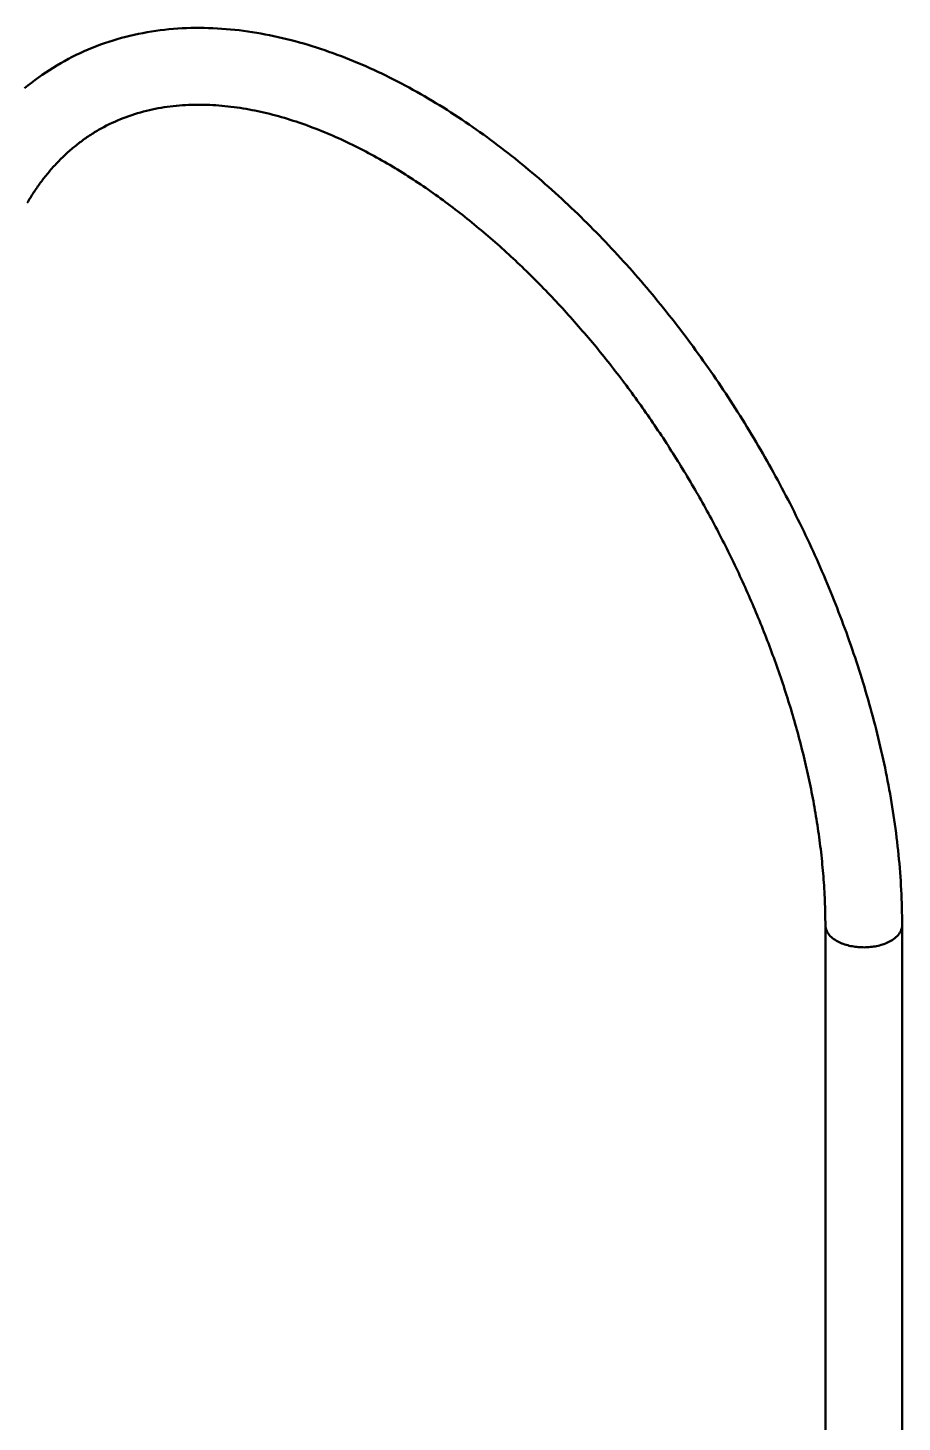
# Model space of a CAD drawing. Header units: millimetres. Extents: x 0 to 594, y 0 to 420.
# Drawn here: x 490.18 to 519.11, y 286.59 to 332.7 of the extents above; entities that cross this region are included whole.
import ezdxf

# ---------------------------------------------------------------- set-up
doc = ezdxf.new("R2010")
doc.units = ezdxf.units.MM
doc.layers.add('01-VISIBLE', color=7, linetype='CONTINUOUS', lineweight=50)

msp = doc.modelspace()

# ---------------------------------------------------------------- linework, layer by layer
at = {"layer": '01-VISIBLE'}
for p, q in [((516.568, 283.628), (516.568, 303.027)), ((519.108, 239.068), (519.108, 303.027))]:
    msp.add_line(p, q, dxfattribs=at)
for points in [[(490.074, 330.704), (490.187, 330.796), (490.301, 330.886), (490.417, 330.974), (490.534, 331.06), (490.653, 331.144), (490.773, 331.226), (490.895, 331.306), (491.018, 331.384), (491.142, 331.46), (491.268, 331.533), (491.395, 331.605), (491.523, 331.674), (491.652, 331.741), (491.782, 331.806), (491.914, 331.868), (492.046, 331.928), (492.18, 331.986), (492.314, 332.042), (492.45, 332.095), (492.586, 332.146), (492.723, 332.195), (492.861, 332.242), (493, 332.286), (493.139, 332.328), (493.279, 332.367), (493.42, 332.405), (493.561, 332.44), (493.703, 332.472), (493.845, 332.503), (493.988, 332.531), (494.131, 332.557), (494.275, 332.581), (494.419, 332.602), (494.563, 332.622), (494.708, 332.639), (494.852, 332.654), (494.997, 332.667), (495.143, 332.678), (495.288, 332.686), (495.433, 332.693), (495.579, 332.698), (495.724, 332.7), (495.87, 332.701), (496.015, 332.699), (496.161, 332.696), (496.306, 332.69), (496.452, 332.683), (496.597, 332.674), (496.742, 332.663), (496.887, 332.65), (497.032, 332.636), (497.177, 332.62), (497.321, 332.602), (497.465, 332.582), (497.609, 332.56), (497.753, 332.537), (497.896, 332.512), (498.039, 332.486), (498.182, 332.458), (498.325, 332.428), (498.467, 332.397), (498.609, 332.365), (498.75, 332.331), (498.891, 332.295), (499.032, 332.258), (499.173, 332.22), (499.313, 332.18), (499.452, 332.139), (499.591, 332.096), (499.73, 332.052), (499.869, 332.007), (500.007, 331.961), (500.144, 331.913), (500.281, 331.864), (500.418, 331.814), (500.554, 331.763), (500.69, 331.71), (500.825, 331.656), (500.96, 331.602), (501.094, 331.546), (501.228, 331.489), (501.362, 331.43), (501.494, 331.371), (501.627, 331.311), (501.759, 331.25), (501.89, 331.187), (502.022, 331.124), (502.152, 331.06), (502.282, 330.994), (502.412, 330.928), (502.541, 330.861), (502.669, 330.793), (502.798, 330.724), (502.925, 330.654), (503.052, 330.583), (503.179, 330.511), (503.305, 330.438), (503.431, 330.365), (503.556, 330.291), (503.681, 330.216), (503.805, 330.14), (503.929, 330.063), (504.052, 329.986), (504.175, 329.907), (504.297, 329.828), (504.418, 329.748), (504.54, 329.668), (504.66, 329.587), (504.781, 329.505), (504.901, 329.422), (505.02, 329.339), (505.139, 329.254), (505.257, 329.17), (505.375, 329.084), (505.492, 328.998), (505.609, 328.911), (505.725, 328.824), (505.841, 328.736), (505.956, 328.647), (506.071, 328.558), (506.186, 328.468), (506.3, 328.377), (506.413, 328.286), (506.526, 328.194), (506.639, 328.102), (506.751, 328.009), (506.862, 327.915), (506.973, 327.821), (507.084, 327.726), (507.194, 327.631), (507.303, 327.536), (507.413, 327.439), (507.521, 327.342), (507.629, 327.245), (507.737, 327.147), (507.844, 327.049), (507.951, 326.95), (508.058, 326.85), (508.163, 326.75), (508.269, 326.65), (508.374, 326.549), (508.478, 326.448), (508.582, 326.346), (508.685, 326.244), (508.788, 326.141), (508.891, 326.037), (508.993, 325.934), (509.095, 325.829), (509.196, 325.725), (509.297, 325.62), (509.397, 325.514), (509.497, 325.408), (509.596, 325.302), (509.695, 325.195), (509.793, 325.088), (509.891, 324.98), (509.989, 324.872), (510.086, 324.763), (510.182, 324.654), (510.278, 324.545), (510.374, 324.435), (510.469, 324.325), (510.564, 324.215), (510.658, 324.104), (510.752, 323.992), (510.845, 323.881), (510.938, 323.769), (511.03, 323.656), (511.122, 323.543), (511.214, 323.43), (511.305, 323.317), (511.395, 323.203), (511.485, 323.088), (511.575, 322.974), (511.664, 322.859), (511.753, 322.743), (511.841, 322.628), (511.929, 322.511), (512.016, 322.395), (512.103, 322.278), (512.19, 322.161), (512.276, 322.044), (512.361, 321.926), (512.446, 321.808), (512.531, 321.689), (512.615, 321.571), (512.699, 321.452), (512.782, 321.332), (512.865, 321.212), (512.947, 321.092), (513.029, 320.972), (513.11, 320.851), (513.191, 320.73), (513.272, 320.609), (513.352, 320.487), (513.431, 320.366), (513.51, 320.243), (513.589, 320.121), (513.667, 319.998), (513.745, 319.875), (513.822, 319.752), (513.899, 319.628), (513.975, 319.504), (514.051, 319.38), (514.126, 319.255), (514.201, 319.13), (514.275, 319.005), (514.349, 318.88), (514.422, 318.754), (514.495, 318.628), (514.568, 318.502), (514.64, 318.375), (514.711, 318.249), (514.782, 318.122), (514.853, 317.994), (514.923, 317.867), (514.993, 317.739), (515.062, 317.611), (515.13, 317.482), (515.199, 317.354), (515.266, 317.225), (515.333, 317.096), (515.4, 316.966), (515.466, 316.837), (515.532, 316.707), (515.597, 316.577), (515.662, 316.446), (515.726, 316.316), (515.79, 316.185), (515.853, 316.054), (515.915, 315.922), (515.978, 315.791), (516.039, 315.659), (516.1, 315.527), (516.161, 315.394), (516.221, 315.262), (516.281, 315.129), (516.34, 314.996), (516.398, 314.863), (516.456, 314.729), (516.514, 314.596), (516.571, 314.462), (516.627, 314.328), (516.683, 314.193), (516.739, 314.059), (516.794, 313.924), (516.848, 313.789), (516.902, 313.653), (516.955, 313.518), (517.008, 313.382), (517.06, 313.246), (517.111, 313.11), (517.162, 312.974), (517.213, 312.838), (517.263, 312.701), (517.312, 312.564), (517.361, 312.427), (517.409, 312.289), (517.457, 312.152), (517.504, 312.014), (517.55, 311.876), (517.596, 311.738), (517.642, 311.6), (517.686, 311.461), (517.73, 311.323), (517.774, 311.184), (517.817, 311.045), (517.859, 310.905), (517.901, 310.766), (517.942, 310.626), (517.983, 310.486), (518.023, 310.347), (518.062, 310.206), (518.1, 310.066), (518.138, 309.926), (518.176, 309.785), (518.212, 309.644), (518.249, 309.503), (518.284, 309.362), (518.319, 309.22), (518.353, 309.079), (518.386, 308.937), (518.419, 308.795), (518.451, 308.654), (518.483, 308.511), (518.513, 308.369), (518.543, 308.227), (518.573, 308.084), (518.601, 307.941), (518.629, 307.799), (518.656, 307.656), (518.683, 307.512), (518.709, 307.369), (518.734, 307.226), (518.758, 307.082), (518.782, 306.939), (518.804, 306.795), (518.826, 306.651), (518.848, 306.507), (518.868, 306.363), (518.888, 306.219), (518.907, 306.074), (518.925, 305.93), (518.942, 305.786), (518.959, 305.641), (518.975, 305.496), (518.989, 305.351), (519.003, 305.207), (519.017, 305.062), (519.029, 304.917), (519.041, 304.771), (519.051, 304.626), (519.061, 304.481), (519.07, 304.336), (519.078, 304.19), (519.085, 304.045), (519.091, 303.9), (519.096, 303.754), (519.101, 303.609), (519.104, 303.463), (519.106, 303.318), (519.108, 303.172), (519.108, 303.027)], [(516.568, 303.027), (516.568, 303.127), (516.567, 303.228), (516.566, 303.329), (516.564, 303.429), (516.562, 303.53), (516.559, 303.63), (516.556, 303.731), (516.552, 303.832), (516.547, 303.932), (516.543, 304.033), (516.537, 304.133), (516.531, 304.234), (516.525, 304.334), (516.518, 304.434), (516.511, 304.535), (516.503, 304.635), (516.495, 304.735), (516.487, 304.836), (516.478, 304.936), (516.468, 305.036), (516.458, 305.136), (516.448, 305.236), (516.437, 305.337), (516.426, 305.437), (516.414, 305.536), (516.402, 305.636), (516.389, 305.736), (516.376, 305.836), (516.363, 305.936), (516.349, 306.036), (516.335, 306.135), (516.32, 306.235), (516.305, 306.334), (516.29, 306.434), (516.274, 306.533), (516.258, 306.632), (516.241, 306.732), (516.224, 306.831), (516.207, 306.93), (516.189, 307.029), (516.171, 307.128), (516.152, 307.227), (516.134, 307.326), (516.114, 307.425), (516.095, 307.523), (516.075, 307.622), (516.054, 307.721), (516.033, 307.819), (516.012, 307.917), (515.991, 308.016), (515.969, 308.114), (515.947, 308.212), (515.924, 308.31), (515.901, 308.408), (515.878, 308.506), (515.855, 308.604), (515.831, 308.702), (515.806, 308.799), (515.782, 308.897), (515.757, 308.995), (515.732, 309.092), (515.706, 309.189), (515.68, 309.287), (515.654, 309.384), (515.627, 309.481), (515.6, 309.578), (515.573, 309.675), (515.545, 309.771), (515.517, 309.868), (515.489, 309.965), (515.461, 310.061), (515.432, 310.158), (515.403, 310.254), (515.373, 310.35), (515.343, 310.446), (515.313, 310.542), (515.283, 310.638), (515.252, 310.734), (515.221, 310.83), (515.19, 310.926), (515.158, 311.021), (515.126, 311.117), (515.094, 311.212), (515.061, 311.307), (515.028, 311.402), (514.995, 311.497), (514.962, 311.592), (514.928, 311.687), (514.894, 311.782), (514.86, 311.876), (514.825, 311.971), (514.79, 312.065), (514.755, 312.16), (514.72, 312.254), (514.684, 312.348), (514.648, 312.442), (514.612, 312.536), (514.575, 312.629), (514.538, 312.723), (514.501, 312.817), (514.464, 312.91), (514.426, 313.003), (514.388, 313.097), (514.35, 313.19), (514.311, 313.283), (514.272, 313.376), (514.233, 313.468), (514.194, 313.561), (514.154, 313.653), (514.114, 313.746), (514.074, 313.838), (514.034, 313.93), (513.993, 314.022), (513.952, 314.114), (513.911, 314.206), (513.869, 314.298), (513.828, 314.389), (513.786, 314.481), (513.743, 314.572), (513.701, 314.663), (513.658, 314.754), (513.615, 314.845), (513.572, 314.936), (513.528, 315.027), (513.484, 315.118), (513.44, 315.208), (513.396, 315.298), (513.351, 315.389), (513.306, 315.479), (513.261, 315.569), (513.216, 315.658), (513.17, 315.748), (513.124, 315.838), (513.078, 315.927), (513.032, 316.016), (512.985, 316.106), (512.938, 316.195), (512.891, 316.284), (512.844, 316.372), (512.796, 316.461), (512.748, 316.55), (512.7, 316.638), (512.652, 316.726), (512.603, 316.814), (512.554, 316.902), (512.505, 316.99), (512.456, 317.078), (512.406, 317.165), (512.356, 317.253), (512.306, 317.34), (512.256, 317.427), (512.205, 317.514), (512.154, 317.601), (512.103, 317.688), (512.052, 317.775), (512, 317.861), (511.949, 317.947), (511.896, 318.033), (511.844, 318.119), (511.792, 318.205), (511.739, 318.291), (511.686, 318.376), (511.633, 318.462), (511.579, 318.547), (511.525, 318.632), (511.471, 318.717), (511.417, 318.802), (511.363, 318.887), (511.308, 318.971), (511.253, 319.056), (511.198, 319.14), (511.143, 319.224), (511.087, 319.308), (511.031, 319.391), (510.975, 319.475), (510.919, 319.558), (510.862, 319.641), (510.805, 319.725), (510.748, 319.807), (510.691, 319.89), (510.633, 319.973), (510.576, 320.055), (510.518, 320.137), (510.459, 320.22), (510.401, 320.301), (510.342, 320.383), (510.283, 320.465), (510.224, 320.546), (510.165, 320.627), (510.105, 320.709), (510.045, 320.789), (509.985, 320.87), (509.925, 320.951), (509.864, 321.031), (509.803, 321.111), (509.742, 321.191), (509.681, 321.271), (509.619, 321.351), (509.558, 321.43), (509.496, 321.509), (509.433, 321.589), (509.371, 321.667), (509.308, 321.746), (509.245, 321.825), (509.182, 321.903), (509.119, 321.981), (509.055, 322.059), (508.991, 322.137), (508.927, 322.214), (508.863, 322.292), (508.798, 322.369), (508.733, 322.446), (508.668, 322.523), (508.603, 322.599), (508.537, 322.676), (508.472, 322.752), (508.406, 322.828), (508.339, 322.904), (508.273, 322.979), (508.206, 323.055), (508.139, 323.13), (508.072, 323.205), (508.004, 323.279), (507.937, 323.354), (507.869, 323.428), (507.801, 323.502), (507.732, 323.576), (507.664, 323.65), (507.595, 323.723), (507.526, 323.796), (507.456, 323.869), (507.387, 323.942), (507.317, 324.014), (507.247, 324.086), (507.176, 324.158), (507.106, 324.23), (507.035, 324.302), (506.964, 324.373), (506.893, 324.444), (506.821, 324.515), (506.749, 324.585), (506.677, 324.656), (506.605, 324.726), (506.533, 324.796), (506.46, 324.865), (506.387, 324.934), (506.314, 325.004), (506.24, 325.072), (506.167, 325.141), (506.093, 325.209), (506.018, 325.277), (505.944, 325.345), (505.869, 325.412), (505.794, 325.479), (505.719, 325.546), (505.644, 325.613), (505.568, 325.679), (505.492, 325.745), (505.416, 325.811), (505.339, 325.876), (505.263, 325.942), (505.186, 326.006), (505.108, 326.071), (505.031, 326.135), (504.953, 326.199), (504.875, 326.263), (504.797, 326.326), (504.719, 326.389), (504.64, 326.452), (504.561, 326.514), (504.482, 326.576), (504.402, 326.638), (504.322, 326.699), (504.242, 326.761), (504.162, 326.821), (504.082, 326.882), (504.001, 326.942), (503.92, 327.001), (503.838, 327.061), (503.757, 327.12), (503.675, 327.178), (503.593, 327.237), (503.511, 327.294), (503.428, 327.352), (503.345, 327.409), (503.262, 327.466), (503.179, 327.522), (503.095, 327.578), (503.011, 327.634), (502.927, 327.689), (502.843, 327.744), (502.758, 327.798), (502.673, 327.852), (502.588, 327.906), (502.502, 327.959), (502.417, 328.012), (502.331, 328.064), (502.244, 328.116), (502.158, 328.167), (502.071, 328.218), (501.984, 328.268), (501.897, 328.318), (501.809, 328.368), (501.721, 328.417), (501.633, 328.466), (501.544, 328.514), (501.456, 328.561), (501.367, 328.608), (501.278, 328.655), (501.188, 328.701), (501.098, 328.747), (501.008, 328.792), (500.918, 328.836), (500.828, 328.88), (500.737, 328.923), (500.646, 328.966), (500.554, 329.008), (500.463, 329.05), (500.371, 329.091), (500.279, 329.132), (500.186, 329.172), (500.094, 329.211), (500.001, 329.25), (499.908, 329.288), (499.814, 329.325), (499.72, 329.362), (499.627, 329.398), (499.532, 329.433), (499.438, 329.468), (499.343, 329.502), (499.248, 329.536), (499.153, 329.568), (499.058, 329.6), (498.962, 329.631), (498.866, 329.662), (498.77, 329.692), (498.673, 329.721), (498.577, 329.749), (498.48, 329.776), (498.383, 329.803), (498.286, 329.828), (498.188, 329.853), (498.09, 329.877), (497.992, 329.9), (497.894, 329.923), (497.796, 329.944), (497.697, 329.965), (497.599, 329.984), (497.5, 330.003), (497.401, 330.021), (497.301, 330.037), (497.202, 330.053), (497.102, 330.068), (497.003, 330.082), (496.903, 330.094), (496.803, 330.106), (496.703, 330.116), (496.603, 330.126), (496.502, 330.134), (496.402, 330.142), (496.301, 330.148), (496.201, 330.153), (496.1, 330.156), (496, 330.159), (495.899, 330.16), (495.799, 330.161), (495.698, 330.159), (495.597, 330.157), (495.497, 330.153), (495.396, 330.148), (495.296, 330.142), (495.195, 330.135), (495.095, 330.126), (494.995, 330.115), (494.895, 330.104), (494.795, 330.09), (494.696, 330.076), (494.596, 330.06), (494.497, 330.042), (494.398, 330.023), (494.3, 330.003), (494.202, 329.981), (494.104, 329.958), (494.006, 329.933), (493.909, 329.906), (493.812, 329.878), (493.716, 329.849), (493.62, 329.818), (493.525, 329.785), (493.431, 329.751), (493.337, 329.715), (493.243, 329.678), (493.15, 329.639), (493.058, 329.598), (492.967, 329.556), (492.876, 329.513), (492.786, 329.468), (492.697, 329.421), (492.608, 329.373), (492.521, 329.324)], [(490.162, 326.912), (490.188, 326.956), (490.213, 326.999), (490.239, 327.042), (490.266, 327.084), (490.292, 327.127), (490.319, 327.169), (490.346, 327.212), (490.374, 327.254), (490.401, 327.295), (490.429, 327.337), (490.457, 327.379), (490.486, 327.42), (490.515, 327.461), (490.544, 327.502), (490.573, 327.543), (490.603, 327.583), (490.633, 327.623), (490.663, 327.663), (490.693, 327.703), (490.724, 327.743), (490.755, 327.782), (490.786, 327.822), (490.818, 327.861), (490.85, 327.899), (490.882, 327.938), (490.914, 327.976), (490.947, 328.014), (490.98, 328.052), (491.013, 328.089), (491.047, 328.127), (491.081, 328.164), (491.115, 328.201), (491.149, 328.237), (491.184, 328.273), (491.219, 328.309), (491.254, 328.345), (491.289, 328.38), (491.325, 328.416), (491.361, 328.451), (491.398, 328.485), (491.434, 328.519), (491.471, 328.553), (491.508, 328.587), (491.546, 328.62), (491.583, 328.654), (491.621, 328.686), (491.66, 328.719), (491.698, 328.751), (491.737, 328.783), (491.776, 328.814), (491.815, 328.846), (491.855, 328.876), (491.895, 328.907), (491.935, 328.937), (491.975, 328.967), (492.015, 328.997), (492.056, 329.026), (492.097, 329.055), (492.139, 329.083), (492.18, 329.111), (492.222, 329.139), (492.264, 329.167), (492.306, 329.194), (492.349, 329.22), (492.391, 329.247), (492.434, 329.273), (492.477, 329.298), (492.521, 329.324)], [(516.568, 303.027), (516.571, 302.976), (516.58, 302.926), (516.595, 302.878), (516.614, 302.831), (516.639, 302.786), (516.667, 302.744), (516.698, 302.704), (516.732, 302.667), (516.769, 302.631), (516.807, 302.599), (516.847, 302.568), (516.889, 302.539), (516.932, 302.513), (516.977, 302.488), (517.022, 302.465), (517.068, 302.444), (517.115, 302.424), (517.162, 302.406), (517.21, 302.389), (517.258, 302.374), (517.307, 302.361), (517.356, 302.348), (517.406, 302.337), (517.456, 302.327), (517.506, 302.319), (517.556, 302.312), (517.606, 302.306), (517.657, 302.301), (517.707, 302.297), (517.758, 302.295), (517.808, 302.294), (517.859, 302.293), (517.91, 302.295), (517.961, 302.297), (518.011, 302.3), (518.062, 302.305), (518.112, 302.311), (518.162, 302.318), (518.212, 302.326), (518.262, 302.335), (518.312, 302.346), (518.361, 302.358), (518.41, 302.372), (518.458, 302.387), (518.506, 302.403), (518.554, 302.421), (518.6, 302.44), (518.647, 302.461), (518.692, 302.484), (518.736, 302.508)], [(518.736, 302.508), (518.78, 302.535), (518.823, 302.563), (518.864, 302.594), (518.904, 302.627), (518.941, 302.663), (518.976, 302.7), (519.008, 302.741), (519.036, 302.783), (519.061, 302.828), (519.081, 302.876), (519.096, 302.925), (519.105, 302.975), (519.108, 303.027)]]:
    msp.add_lwpolyline(points, dxfattribs=at)

doc.saveas('drawing.dxf')
